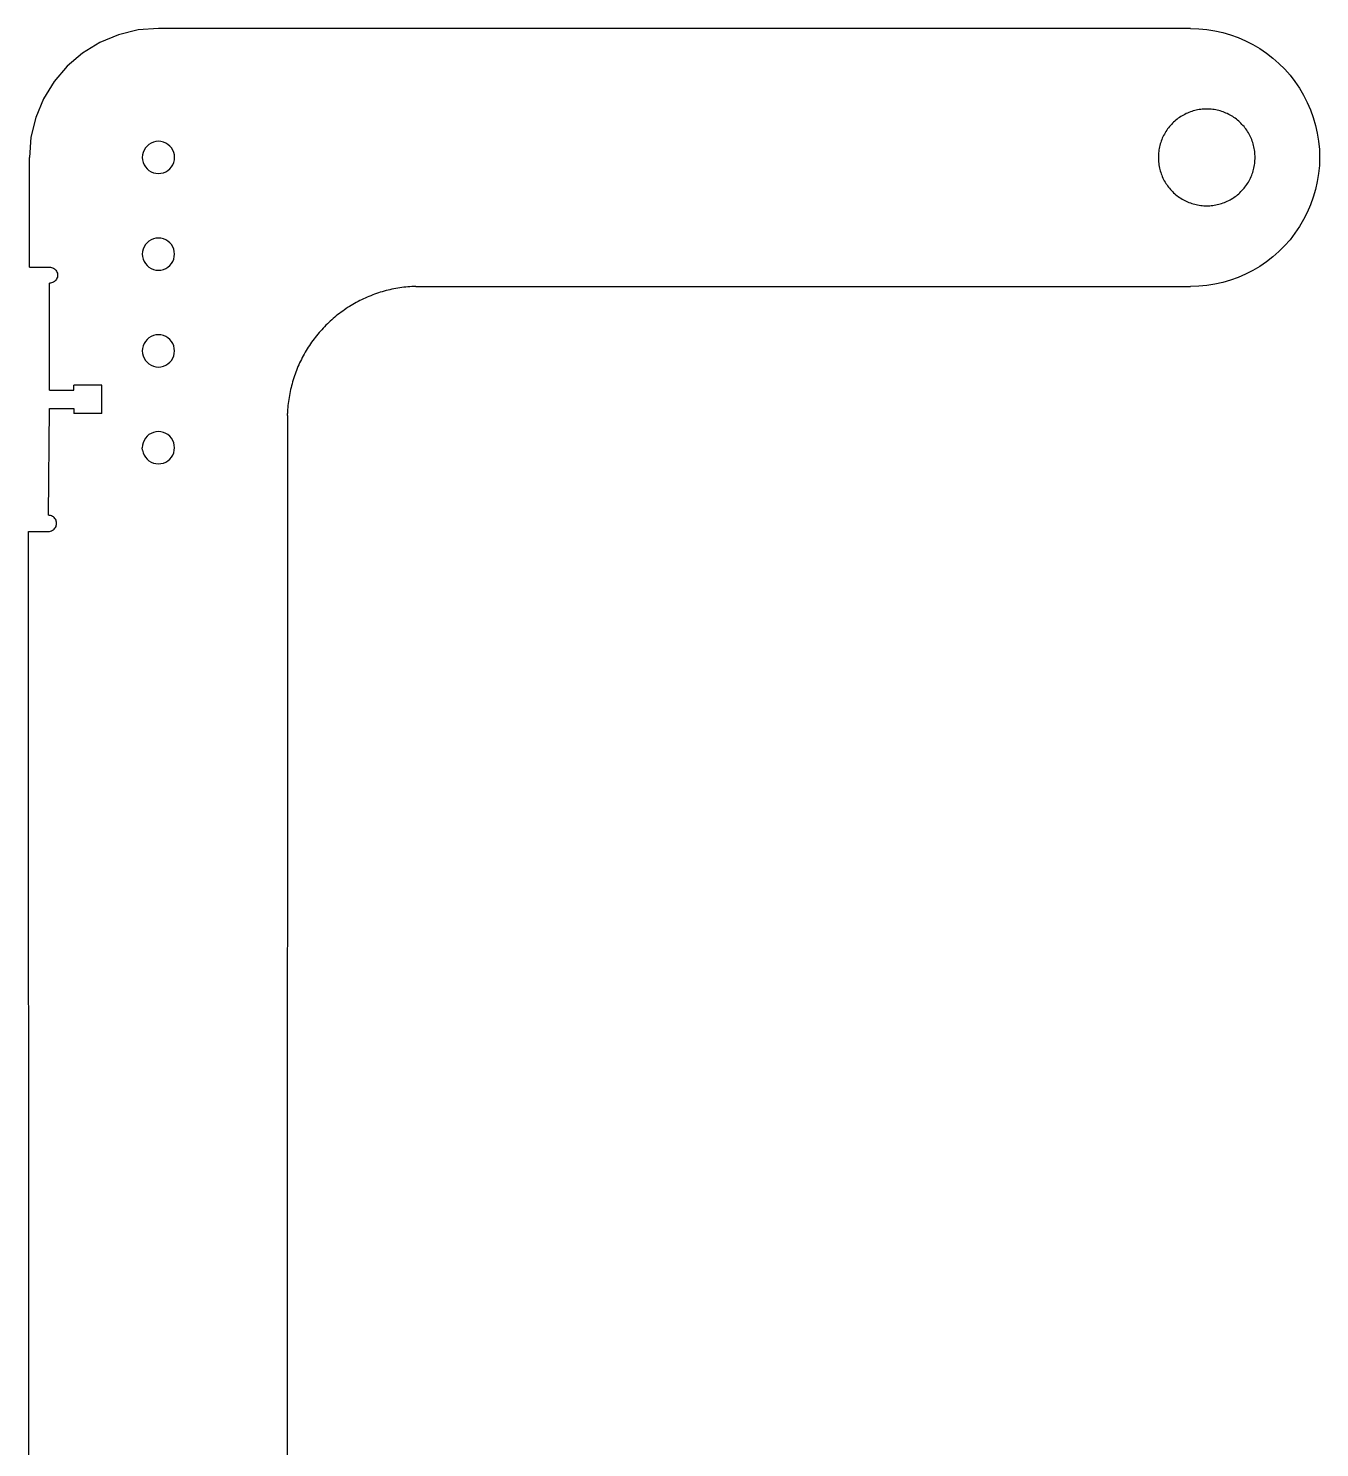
# Model space of a CAD drawing. Extents: x -24.7 to 24.7, y -45.9 to 45.9.
# Drawn here: x -24.73 to -4.71, y 23.91 to 45.91 of the extents above; entities that cross this region are included whole.
import ezdxf

# ---------------------------------------------------------------- set-up
doc = ezdxf.new("R2010")
doc.units = 0
doc.header["$MEASUREMENT"] = 0
doc.layers.get('0').update_dxf_attribs({"linetype": 'CONTINUOUS'})

msp = doc.modelspace()

# ---------------------------------------------------------------- linework, layer by layer
for p, q in [((-23.332, 45.809), (-23.622, 45.689)), ((-23.027, 45.882), (-23.332, 45.809)), ((-22.714, 45.907), (-23.027, 45.882)), ((-6.714, 45.906), (-6.589, 45.902)), ((-6.589, 45.902), (-6.464, 45.89)), ((-6.464, 45.89), (-6.339, 45.871)), ((-6.339, 45.871), (-6.217, 45.843)), ((-6.217, 45.843), (-6.096, 45.808)), ((-6.096, 45.808), (-5.978, 45.765)), ((-5.978, 45.765), (-5.863, 45.716)), ((-23.622, 45.689), (-23.89, 45.525)), ((-5.863, 45.716), (-5.751, 45.659)), ((-5.751, 45.659), (-5.643, 45.595)), ((-5.643, 45.595), (-5.539, 45.524)), ((-23.89, 45.525), (-24.128, 45.321)), ((-5.539, 45.524), (-5.439, 45.447)), ((-5.439, 45.447), (-5.345, 45.364)), ((-5.345, 45.364), (-5.256, 45.275)), ((-24.128, 45.321), (-24.332, 45.082)), ((-5.256, 45.275), (-5.173, 45.181)), ((-5.173, 45.181), (-5.096, 45.081)), ((-24.332, 45.082), (-24.496, 44.815)), ((-5.096, 45.081), (-5.026, 44.978)), ((-5.026, 44.978), (-4.962, 44.869)), ((-24.496, 44.815), (-24.616, 44.525)), ((-4.962, 44.869), (-4.905, 44.757)), ((-4.905, 44.757), (-4.855, 44.642)), ((-24.616, 44.525), (-24.69, 44.22)), ((-6.978, 44.453), (-6.995, 44.436)), ((-6.96, 44.469), (-6.978, 44.453)), ((-6.942, 44.484), (-6.96, 44.469)), ((-6.924, 44.499), (-6.942, 44.484)), ((-6.905, 44.513), (-6.924, 44.499)), ((-6.886, 44.526), (-6.905, 44.513)), ((-6.866, 44.539), (-6.886, 44.526)), ((-6.846, 44.552), (-6.866, 44.539)), ((-6.826, 44.563), (-6.846, 44.552)), ((-6.805, 44.574), (-6.826, 44.563)), ((-6.784, 44.585), (-6.805, 44.574)), ((-6.762, 44.594), (-6.784, 44.585)), ((-6.74, 44.603), (-6.762, 44.594)), ((-6.718, 44.612), (-6.74, 44.603)), ((-6.696, 44.619), (-6.718, 44.612)), ((-6.673, 44.626), (-6.696, 44.619)), ((-6.651, 44.632), (-6.673, 44.626)), ((-6.628, 44.638), (-6.651, 44.632)), ((-6.605, 44.643), (-6.628, 44.638)), ((-6.582, 44.647), (-6.605, 44.643)), ((-6.558, 44.65), (-6.582, 44.647)), ((-6.535, 44.653), (-6.558, 44.65)), ((-6.511, 44.655), (-6.535, 44.653)), ((-6.488, 44.656), (-6.511, 44.655)), ((-6.464, 44.656), (-6.488, 44.656)), ((-6.441, 44.656), (-6.464, 44.656)), ((-6.417, 44.655), (-6.441, 44.656)), ((-6.394, 44.653), (-6.417, 44.655)), ((-6.37, 44.65), (-6.394, 44.653)), ((-6.347, 44.647), (-6.37, 44.65)), ((-6.324, 44.643), (-6.347, 44.647)), ((-6.301, 44.638), (-6.324, 44.643)), ((-6.278, 44.632), (-6.301, 44.638)), ((-6.255, 44.626), (-6.278, 44.632)), ((-6.232, 44.619), (-6.255, 44.626)), ((-6.21, 44.612), (-6.232, 44.619)), ((-6.188, 44.603), (-6.21, 44.612)), ((-6.166, 44.594), (-6.188, 44.603)), ((-6.145, 44.585), (-6.166, 44.594)), ((-6.124, 44.574), (-6.145, 44.585)), ((-6.103, 44.563), (-6.124, 44.574)), ((-6.082, 44.552), (-6.103, 44.563)), ((-6.062, 44.539), (-6.082, 44.552)), ((-6.043, 44.526), (-6.062, 44.539)), ((-6.023, 44.513), (-6.043, 44.526)), ((-6.005, 44.499), (-6.023, 44.513)), ((-5.986, 44.484), (-6.005, 44.499)), ((-5.968, 44.469), (-5.986, 44.484)), ((-5.951, 44.453), (-5.968, 44.469)), ((-5.934, 44.436), (-5.951, 44.453)), ((-4.855, 44.642), (-4.812, 44.524)), ((-4.812, 44.524), (-4.777, 44.403)), ((-7.143, 44.225), (-7.153, 44.204)), ((-7.133, 44.247), (-7.143, 44.225)), ((-7.121, 44.267), (-7.133, 44.247)), ((-7.11, 44.288), (-7.121, 44.267)), ((-7.097, 44.308), (-7.11, 44.288)), ((-7.085, 44.328), (-7.097, 44.308)), ((-7.071, 44.347), (-7.085, 44.328)), ((-7.057, 44.366), (-7.071, 44.347)), ((-7.042, 44.384), (-7.057, 44.366)), ((-7.027, 44.402), (-7.042, 44.384)), ((-7.011, 44.419), (-7.027, 44.402)), ((-6.995, 44.436), (-7.011, 44.419)), ((-5.918, 44.419), (-5.934, 44.436)), ((-5.902, 44.402), (-5.918, 44.419)), ((-5.886, 44.384), (-5.902, 44.402)), ((-5.872, 44.366), (-5.886, 44.384)), ((-5.857, 44.347), (-5.872, 44.366)), ((-5.844, 44.328), (-5.857, 44.347)), ((-5.831, 44.308), (-5.844, 44.328)), ((-5.819, 44.288), (-5.831, 44.308)), ((-5.807, 44.267), (-5.819, 44.288)), ((-5.796, 44.246), (-5.807, 44.267)), ((-5.786, 44.225), (-5.796, 44.246)), ((-5.776, 44.204), (-5.786, 44.225)), ((-4.777, 44.403), (-4.75, 44.281)), ((-4.75, 44.281), (-4.73, 44.156)), ((-24.69, 44.22), (-24.714, 43.907)), ((-22.937, 44.02), (-22.952, 43.984)), ((-22.917, 44.054), (-22.937, 44.02)), ((-22.891, 44.083), (-22.917, 44.054)), ((-22.861, 44.109), (-22.891, 44.083)), ((-22.828, 44.129), (-22.861, 44.109)), ((-22.792, 44.144), (-22.828, 44.129)), ((-22.753, 44.154), (-22.792, 44.144)), ((-22.714, 44.157), (-22.753, 44.154)), ((-22.675, 44.154), (-22.714, 44.157)), ((-22.637, 44.144), (-22.675, 44.154)), ((-22.601, 44.129), (-22.637, 44.144)), ((-22.567, 44.109), (-22.601, 44.129)), ((-22.538, 44.083), (-22.567, 44.109)), ((-22.512, 44.054), (-22.538, 44.083)), ((-22.492, 44.02), (-22.512, 44.054)), ((-22.477, 43.984), (-22.492, 44.02)), ((-7.205, 44.023), (-7.208, 44)), ((-7.201, 44.047), (-7.205, 44.023)), ((-7.196, 44.07), (-7.201, 44.047)), ((-7.191, 44.093), (-7.196, 44.07)), ((-7.184, 44.115), (-7.191, 44.093)), ((-7.178, 44.138), (-7.184, 44.115)), ((-7.17, 44.16), (-7.178, 44.138)), ((-7.162, 44.182), (-7.17, 44.16)), ((-7.153, 44.204), (-7.162, 44.182)), ((-5.767, 44.182), (-5.776, 44.204)), ((-5.759, 44.16), (-5.767, 44.182)), ((-5.751, 44.138), (-5.759, 44.16)), ((-5.744, 44.115), (-5.751, 44.138)), ((-5.738, 44.092), (-5.744, 44.115)), ((-5.732, 44.07), (-5.738, 44.092)), ((-5.728, 44.046), (-5.732, 44.07)), ((-5.724, 44.023), (-5.728, 44.046)), ((-5.72, 44), (-5.724, 44.023)), ((-4.73, 44.156), (-4.718, 44.031)), ((-4.718, 44.031), (-4.714, 43.906)), ((-22.961, 43.946), (-22.964, 43.907)), ((-22.964, 43.907), (-22.961, 43.868)), ((-22.952, 43.984), (-22.961, 43.946)), ((-22.961, 43.868), (-22.952, 43.829)), ((-22.952, 43.829), (-22.937, 43.793)), ((-22.937, 43.793), (-22.917, 43.76)), ((-22.512, 43.76), (-22.492, 43.793)), ((-22.492, 43.793), (-22.477, 43.829)), ((-22.467, 43.946), (-22.477, 43.984)), ((-22.477, 43.829), (-22.467, 43.868)), ((-22.464, 43.907), (-22.467, 43.946)), ((-22.467, 43.868), (-22.464, 43.907)), ((-7.213, 43.953), (-7.214, 43.93)), ((-7.214, 43.93), (-7.214, 43.906)), ((-7.214, 43.906), (-7.214, 43.883)), ((-7.214, 43.883), (-7.213, 43.859)), ((-7.211, 43.977), (-7.213, 43.953)), ((-7.213, 43.859), (-7.211, 43.836)), ((-7.208, 44), (-7.211, 43.977)), ((-7.211, 43.836), (-7.208, 43.812)), ((-7.208, 43.812), (-7.205, 43.789)), ((-7.205, 43.789), (-7.201, 43.766)), ((-5.728, 43.765), (-5.724, 43.789)), ((-5.724, 43.789), (-5.72, 43.812)), ((-5.718, 43.977), (-5.72, 44)), ((-5.72, 43.812), (-5.718, 43.835)), ((-5.716, 43.953), (-5.718, 43.977)), ((-5.718, 43.835), (-5.716, 43.859)), ((-5.715, 43.93), (-5.716, 43.953)), ((-5.716, 43.859), (-5.714, 43.882)), ((-5.714, 43.906), (-5.715, 43.93)), ((-5.714, 43.882), (-5.714, 43.906)), ((-4.714, 43.906), (-4.718, 43.78)), ((-22.917, 43.76), (-22.891, 43.73)), ((-22.891, 43.73), (-22.861, 43.704)), ((-22.861, 43.704), (-22.828, 43.684)), ((-22.828, 43.684), (-22.792, 43.669)), ((-22.792, 43.669), (-22.753, 43.66)), ((-22.753, 43.66), (-22.714, 43.657)), ((-22.714, 43.657), (-22.675, 43.66)), ((-22.675, 43.66), (-22.637, 43.669)), ((-22.637, 43.669), (-22.601, 43.684)), ((-22.601, 43.684), (-22.567, 43.704)), ((-22.567, 43.704), (-22.538, 43.73)), ((-22.538, 43.73), (-22.512, 43.76)), ((-7.201, 43.766), (-7.196, 43.742)), ((-7.196, 43.742), (-7.191, 43.72)), ((-7.191, 43.72), (-7.185, 43.697)), ((-7.185, 43.697), (-7.178, 43.674)), ((-7.178, 43.674), (-7.17, 43.652)), ((-7.17, 43.652), (-7.162, 43.63)), ((-7.162, 43.63), (-7.153, 43.608)), ((-7.153, 43.608), (-7.143, 43.587)), ((-7.143, 43.587), (-7.133, 43.566)), ((-7.133, 43.566), (-7.122, 43.545)), ((-5.807, 43.545), (-5.796, 43.565)), ((-5.796, 43.565), (-5.786, 43.587)), ((-5.786, 43.587), (-5.776, 43.608)), ((-5.776, 43.608), (-5.767, 43.63)), ((-5.767, 43.63), (-5.759, 43.652)), ((-5.759, 43.652), (-5.751, 43.674)), ((-5.751, 43.674), (-5.744, 43.697)), ((-5.744, 43.697), (-5.738, 43.719)), ((-5.738, 43.719), (-5.732, 43.742)), ((-5.732, 43.742), (-5.728, 43.765)), ((-4.73, 43.655), (-4.75, 43.531)), ((-4.718, 43.78), (-4.73, 43.655)), ((-7.122, 43.545), (-7.11, 43.524)), ((-7.11, 43.524), (-7.098, 43.504)), ((-7.098, 43.504), (-7.085, 43.485)), ((-7.085, 43.485), (-7.071, 43.465)), ((-7.071, 43.465), (-7.057, 43.446)), ((-7.057, 43.446), (-7.042, 43.428)), ((-7.042, 43.428), (-7.027, 43.41)), ((-7.027, 43.41), (-7.011, 43.393)), ((-7.011, 43.393), (-6.995, 43.376)), ((-6.995, 43.376), (-6.978, 43.359)), ((-6.978, 43.359), (-6.96, 43.343)), ((-6.96, 43.343), (-6.942, 43.328)), ((-5.986, 43.328), (-5.968, 43.343)), ((-5.968, 43.343), (-5.951, 43.359)), ((-5.951, 43.359), (-5.934, 43.376)), ((-5.934, 43.376), (-5.918, 43.393)), ((-5.918, 43.393), (-5.902, 43.41)), ((-5.902, 43.41), (-5.886, 43.428)), ((-5.886, 43.428), (-5.872, 43.446)), ((-5.872, 43.446), (-5.858, 43.465)), ((-5.858, 43.465), (-5.844, 43.484)), ((-5.844, 43.484), (-5.831, 43.504)), ((-5.831, 43.504), (-5.819, 43.524)), ((-5.819, 43.524), (-5.807, 43.545)), ((-4.777, 43.408), (-4.812, 43.288)), ((-4.75, 43.531), (-4.777, 43.408)), ((-6.942, 43.328), (-6.924, 43.313)), ((-6.924, 43.313), (-6.905, 43.299)), ((-6.905, 43.299), (-6.886, 43.286)), ((-6.886, 43.286), (-6.866, 43.273)), ((-6.866, 43.273), (-6.846, 43.261)), ((-6.846, 43.261), (-6.826, 43.249)), ((-6.826, 43.249), (-6.805, 43.238)), ((-6.805, 43.238), (-6.784, 43.227)), ((-6.784, 43.227), (-6.762, 43.218)), ((-6.762, 43.218), (-6.74, 43.209)), ((-6.74, 43.209), (-6.718, 43.2)), ((-6.718, 43.2), (-6.696, 43.193)), ((-6.696, 43.193), (-6.674, 43.186)), ((-6.674, 43.186), (-6.651, 43.18)), ((-6.651, 43.18), (-6.628, 43.174)), ((-6.628, 43.174), (-6.605, 43.169)), ((-6.605, 43.169), (-6.582, 43.165)), ((-6.582, 43.165), (-6.558, 43.162)), ((-6.558, 43.162), (-6.535, 43.159)), ((-6.535, 43.159), (-6.511, 43.158)), ((-6.511, 43.158), (-6.488, 43.156)), ((-6.488, 43.156), (-6.464, 43.156)), ((-6.464, 43.156), (-6.441, 43.156)), ((-6.441, 43.156), (-6.417, 43.158)), ((-6.417, 43.158), (-6.394, 43.159)), ((-6.394, 43.159), (-6.37, 43.162)), ((-6.37, 43.162), (-6.347, 43.165)), ((-6.347, 43.165), (-6.324, 43.169)), ((-6.324, 43.169), (-6.301, 43.174)), ((-6.301, 43.174), (-6.278, 43.18)), ((-6.278, 43.18), (-6.255, 43.186)), ((-6.255, 43.186), (-6.233, 43.193)), ((-6.233, 43.193), (-6.21, 43.2)), ((-6.21, 43.2), (-6.188, 43.209)), ((-6.188, 43.209), (-6.166, 43.218)), ((-6.166, 43.218), (-6.145, 43.227)), ((-6.145, 43.227), (-6.124, 43.238)), ((-6.124, 43.238), (-6.103, 43.249)), ((-6.103, 43.249), (-6.083, 43.26)), ((-6.083, 43.26), (-6.062, 43.273)), ((-6.062, 43.273), (-6.043, 43.286)), ((-6.043, 43.286), (-6.023, 43.299)), ((-6.023, 43.299), (-6.005, 43.313)), ((-6.005, 43.313), (-5.986, 43.328)), ((-4.855, 43.17), (-4.905, 43.054)), ((-4.812, 43.288), (-4.855, 43.17)), ((-4.962, 42.942), (-5.026, 42.834)), ((-4.905, 43.054), (-4.962, 42.942)), ((-5.096, 42.73), (-5.173, 42.631)), ((-5.026, 42.834), (-5.096, 42.73)), ((-22.952, 42.484), (-22.961, 42.446)), ((-22.937, 42.52), (-22.952, 42.484)), ((-22.917, 42.554), (-22.937, 42.52)), ((-22.891, 42.583), (-22.917, 42.554)), ((-22.861, 42.609), (-22.891, 42.583)), ((-22.828, 42.629), (-22.861, 42.609)), ((-22.792, 42.644), (-22.828, 42.629)), ((-22.754, 42.654), (-22.792, 42.644)), ((-22.714, 42.657), (-22.754, 42.654)), ((-22.675, 42.654), (-22.714, 42.657)), ((-22.637, 42.644), (-22.675, 42.654)), ((-22.601, 42.629), (-22.637, 42.644)), ((-22.568, 42.609), (-22.601, 42.629)), ((-22.538, 42.583), (-22.568, 42.609)), ((-22.512, 42.554), (-22.538, 42.583)), ((-22.492, 42.52), (-22.512, 42.554)), ((-22.477, 42.484), (-22.492, 42.52)), ((-22.468, 42.446), (-22.477, 42.484)), ((-5.257, 42.537), (-5.345, 42.448)), ((-5.173, 42.631), (-5.257, 42.537)), ((-22.961, 42.446), (-22.964, 42.407)), ((-22.964, 42.407), (-22.961, 42.368)), ((-22.961, 42.368), (-22.952, 42.329)), ((-22.952, 42.329), (-22.937, 42.293)), ((-22.937, 42.293), (-22.917, 42.26)), ((-22.917, 42.26), (-22.891, 42.23)), ((-22.538, 42.23), (-22.512, 42.26)), ((-22.512, 42.26), (-22.492, 42.293)), ((-22.492, 42.293), (-22.477, 42.329)), ((-22.477, 42.329), (-22.468, 42.368)), ((-22.464, 42.407), (-22.468, 42.446)), ((-22.468, 42.368), (-22.464, 42.407)), ((-5.539, 42.288), (-5.643, 42.217)), ((-5.44, 42.365), (-5.539, 42.288)), ((-5.345, 42.448), (-5.44, 42.365)), ((-24.402, 42.207), (-24.386, 42.206)), ((-24.386, 42.206), (-24.37, 42.202)), ((-24.37, 42.202), (-24.354, 42.197)), ((-24.354, 42.197), (-24.339, 42.19)), ((-24.339, 42.19), (-24.326, 42.181)), ((-24.326, 42.181), (-24.314, 42.17)), ((-24.314, 42.17), (-24.303, 42.158)), ((-24.303, 42.158), (-24.294, 42.144)), ((-24.294, 42.144), (-24.287, 42.13)), ((-24.287, 42.034), (-24.294, 42.019)), ((-24.287, 42.13), (-24.281, 42.114)), ((-24.281, 42.049), (-24.287, 42.034)), ((-24.281, 42.114), (-24.278, 42.098)), ((-24.278, 42.065), (-24.281, 42.049)), ((-24.278, 42.098), (-24.277, 42.082)), ((-24.277, 42.082), (-24.278, 42.065)), ((-22.891, 42.23), (-22.861, 42.204)), ((-22.861, 42.204), (-22.828, 42.184)), ((-22.828, 42.184), (-22.792, 42.169)), ((-22.792, 42.169), (-22.754, 42.16)), ((-22.754, 42.16), (-22.714, 42.157)), ((-22.714, 42.157), (-22.675, 42.16)), ((-22.675, 42.16), (-22.637, 42.169)), ((-22.637, 42.169), (-22.601, 42.184)), ((-22.601, 42.184), (-22.568, 42.204)), ((-22.568, 42.204), (-22.538, 42.23)), ((-5.978, 42.046), (-6.096, 42.004)), ((-5.863, 42.096), (-5.978, 42.046)), ((-5.751, 42.153), (-5.863, 42.096)), ((-5.643, 42.217), (-5.751, 42.153)), ((-24.386, 41.958), (-24.402, 41.957)), ((-24.37, 41.961), (-24.386, 41.958)), ((-24.354, 41.966), (-24.37, 41.961)), ((-24.339, 41.973), (-24.354, 41.966)), ((-24.326, 41.983), (-24.339, 41.973)), ((-24.314, 41.993), (-24.326, 41.983)), ((-24.303, 42.006), (-24.314, 41.993)), ((-24.294, 42.019), (-24.303, 42.006)), ((-19.305, 41.805), (-19.334, 41.796)), ((-19.275, 41.815), (-19.305, 41.805)), ((-19.245, 41.824), (-19.275, 41.815)), ((-19.215, 41.833), (-19.245, 41.824)), ((-19.185, 41.841), (-19.215, 41.833)), ((-19.155, 41.848), (-19.185, 41.841)), ((-19.125, 41.856), (-19.155, 41.848)), ((-19.094, 41.862), (-19.125, 41.856)), ((-19.064, 41.869), (-19.094, 41.862)), ((-19.033, 41.874), (-19.064, 41.869)), ((-19.003, 41.88), (-19.033, 41.874)), ((-18.972, 41.885), (-19.003, 41.88)), ((-18.941, 41.889), (-18.972, 41.885)), ((-18.91, 41.893), (-18.941, 41.889)), ((-18.879, 41.897), (-18.91, 41.893)), ((-18.848, 41.9), (-18.879, 41.897)), ((-18.817, 41.902), (-18.848, 41.9)), ((-18.786, 41.904), (-18.817, 41.902)), ((-18.755, 41.906), (-18.786, 41.904)), ((-18.724, 41.907), (-18.755, 41.906)), ((-6.589, 41.91), (-6.715, 41.906)), ((-6.464, 41.922), (-6.589, 41.91)), ((-6.34, 41.941), (-6.464, 41.922)), ((-6.217, 41.969), (-6.34, 41.941)), ((-6.096, 42.004), (-6.217, 41.969)), ((-19.754, 41.595), (-19.781, 41.578)), ((-19.728, 41.611), (-19.754, 41.595)), ((-19.701, 41.627), (-19.728, 41.611)), ((-19.674, 41.642), (-19.701, 41.627)), ((-19.647, 41.657), (-19.674, 41.642)), ((-19.62, 41.672), (-19.647, 41.657)), ((-19.592, 41.686), (-19.62, 41.672)), ((-19.564, 41.7), (-19.592, 41.686)), ((-19.536, 41.714), (-19.564, 41.7)), ((-19.508, 41.727), (-19.536, 41.714)), ((-19.479, 41.739), (-19.508, 41.727)), ((-19.451, 41.751), (-19.479, 41.739)), ((-19.422, 41.763), (-19.451, 41.751)), ((-19.393, 41.774), (-19.422, 41.763)), ((-19.364, 41.785), (-19.393, 41.774)), ((-19.334, 41.796), (-19.364, 41.785)), ((-20.051, 41.369), (-20.074, 41.347)), ((-20.028, 41.389), (-20.051, 41.369)), ((-20.005, 41.41), (-20.028, 41.389)), ((-19.981, 41.43), (-20.005, 41.41)), ((-19.957, 41.45), (-19.981, 41.43)), ((-19.933, 41.469), (-19.957, 41.45)), ((-19.908, 41.488), (-19.933, 41.469)), ((-19.883, 41.507), (-19.908, 41.488)), ((-19.858, 41.525), (-19.883, 41.507)), ((-19.832, 41.543), (-19.858, 41.525)), ((-19.807, 41.561), (-19.832, 41.543)), ((-19.781, 41.578), (-19.807, 41.561)), ((-22.792, 41.144), (-22.828, 41.129)), ((-22.754, 41.154), (-22.792, 41.144)), ((-22.715, 41.157), (-22.754, 41.154)), ((-22.675, 41.154), (-22.715, 41.157)), ((-22.637, 41.144), (-22.675, 41.154)), ((-22.601, 41.129), (-22.637, 41.144)), ((-20.264, 41.142), (-20.283, 41.117)), ((-20.244, 41.166), (-20.264, 41.142)), ((-20.224, 41.19), (-20.244, 41.166)), ((-20.204, 41.213), (-20.224, 41.19)), ((-20.183, 41.236), (-20.204, 41.213)), ((-20.162, 41.259), (-20.183, 41.236)), ((-20.14, 41.282), (-20.162, 41.259)), ((-20.119, 41.304), (-20.14, 41.282)), ((-20.096, 41.326), (-20.119, 41.304)), ((-20.074, 41.347), (-20.096, 41.326)), ((-22.962, 40.946), (-22.965, 40.907)), ((-22.952, 40.984), (-22.962, 40.946)), ((-22.937, 41.02), (-22.952, 40.984)), ((-22.917, 41.054), (-22.937, 41.02)), ((-22.891, 41.083), (-22.917, 41.054)), ((-22.862, 41.109), (-22.891, 41.083)), ((-22.828, 41.129), (-22.862, 41.109)), ((-22.568, 41.109), (-22.601, 41.129)), ((-22.538, 41.083), (-22.568, 41.109)), ((-22.512, 41.054), (-22.538, 41.083)), ((-22.492, 41.02), (-22.512, 41.054)), ((-22.477, 40.984), (-22.492, 41.02)), ((-22.468, 40.946), (-22.477, 40.984)), ((-22.465, 40.907), (-22.468, 40.946)), ((-20.408, 40.939), (-20.424, 40.912)), ((-20.391, 40.965), (-20.408, 40.939)), ((-20.374, 40.991), (-20.391, 40.965)), ((-20.357, 41.017), (-20.374, 40.991)), ((-20.339, 41.042), (-20.357, 41.017)), ((-20.321, 41.068), (-20.339, 41.042)), ((-20.302, 41.093), (-20.321, 41.068)), ((-20.283, 41.117), (-20.302, 41.093)), ((-22.965, 40.907), (-22.962, 40.868)), ((-22.962, 40.868), (-22.952, 40.829)), ((-22.952, 40.829), (-22.937, 40.793)), ((-22.937, 40.793), (-22.917, 40.76)), ((-22.917, 40.76), (-22.891, 40.73)), ((-22.891, 40.73), (-22.862, 40.704)), ((-22.862, 40.704), (-22.828, 40.684)), ((-22.601, 40.684), (-22.568, 40.704)), ((-22.568, 40.704), (-22.538, 40.73)), ((-22.538, 40.73), (-22.512, 40.76)), ((-22.512, 40.76), (-22.492, 40.793)), ((-22.492, 40.793), (-22.477, 40.829)), ((-22.477, 40.829), (-22.468, 40.868)), ((-22.468, 40.868), (-22.465, 40.907)), ((-20.526, 40.72), (-20.539, 40.691)), ((-20.513, 40.748), (-20.526, 40.72)), ((-20.499, 40.776), (-20.513, 40.748)), ((-20.485, 40.803), (-20.499, 40.776)), ((-20.47, 40.831), (-20.485, 40.803)), ((-20.455, 40.858), (-20.47, 40.831)), ((-20.44, 40.885), (-20.455, 40.858)), ((-20.424, 40.912), (-20.44, 40.885)), ((-22.828, 40.684), (-22.792, 40.669)), ((-22.792, 40.669), (-22.754, 40.66)), ((-22.754, 40.66), (-22.715, 40.657)), ((-22.715, 40.657), (-22.675, 40.66)), ((-22.675, 40.66), (-22.637, 40.669)), ((-22.637, 40.669), (-22.601, 40.684)), ((-20.617, 40.488), (-20.626, 40.458)), ((-20.607, 40.518), (-20.617, 40.488)), ((-20.597, 40.547), (-20.607, 40.518)), ((-20.586, 40.576), (-20.597, 40.547)), ((-20.575, 40.605), (-20.586, 40.576)), ((-20.563, 40.634), (-20.575, 40.605)), ((-20.551, 40.663), (-20.563, 40.634)), ((-20.539, 40.691), (-20.551, 40.663)), ((-20.673, 40.278), (-20.679, 40.247)), ((-20.666, 40.308), (-20.673, 40.278)), ((-20.659, 40.338), (-20.666, 40.308)), ((-20.651, 40.368), (-20.659, 40.338)), ((-20.643, 40.399), (-20.651, 40.368)), ((-20.635, 40.428), (-20.643, 40.399)), ((-20.626, 40.458), (-20.635, 40.428)), ((-20.706, 40.062), (-20.709, 40.031)), ((-20.703, 40.093), (-20.706, 40.062)), ((-20.699, 40.124), (-20.703, 40.093)), ((-20.695, 40.155), (-20.699, 40.124)), ((-20.69, 40.186), (-20.695, 40.155)), ((-20.685, 40.216), (-20.69, 40.186)), ((-20.679, 40.247), (-20.685, 40.216)), ((-24.418, 38.359), (-24.402, 40.016)), ((-20.716, 39.907), (-20.715, 39.938)), ((-20.713, 39.969), (-20.715, 39.938)), ((-20.711, 40), (-20.713, 39.969)), ((-20.709, 40.031), (-20.711, 40)), ((-22.862, 39.609), (-22.891, 39.583)), ((-22.828, 39.629), (-22.862, 39.609)), ((-22.792, 39.644), (-22.828, 39.629)), ((-22.754, 39.654), (-22.792, 39.644)), ((-22.715, 39.657), (-22.754, 39.654)), ((-22.676, 39.654), (-22.715, 39.657)), ((-22.637, 39.644), (-22.676, 39.654)), ((-22.601, 39.629), (-22.637, 39.644)), ((-22.568, 39.609), (-22.601, 39.629)), ((-22.538, 39.583), (-22.568, 39.609)), ((-22.962, 39.446), (-22.965, 39.407)), ((-22.962, 39.368), (-22.965, 39.407)), ((-22.952, 39.484), (-22.962, 39.446)), ((-22.937, 39.52), (-22.952, 39.484)), ((-22.917, 39.554), (-22.937, 39.52)), ((-22.891, 39.583), (-22.917, 39.554)), ((-22.512, 39.554), (-22.538, 39.583)), ((-22.492, 39.52), (-22.512, 39.554)), ((-22.477, 39.484), (-22.492, 39.52)), ((-22.468, 39.446), (-22.477, 39.484)), ((-22.465, 39.407), (-22.468, 39.446)), ((-22.468, 39.368), (-22.465, 39.407)), ((-22.962, 39.368), (-22.952, 39.329)), ((-22.952, 39.329), (-22.937, 39.293)), ((-22.937, 39.293), (-22.917, 39.26)), ((-22.917, 39.26), (-22.891, 39.23)), ((-22.891, 39.23), (-22.862, 39.204)), ((-22.862, 39.204), (-22.828, 39.184)), ((-22.828, 39.184), (-22.792, 39.169)), ((-22.792, 39.169), (-22.754, 39.16)), ((-22.676, 39.16), (-22.637, 39.169)), ((-22.637, 39.169), (-22.601, 39.184)), ((-22.601, 39.184), (-22.568, 39.204)), ((-22.568, 39.204), (-22.538, 39.23)), ((-22.538, 39.23), (-22.512, 39.26)), ((-22.512, 39.26), (-22.492, 39.293)), ((-22.492, 39.293), (-22.477, 39.329)), ((-22.477, 39.329), (-22.468, 39.368)), ((-22.754, 39.16), (-22.715, 39.157)), ((-22.715, 39.157), (-22.676, 39.16)), ((-24.401, 38.358), (-24.418, 38.359)), ((-24.385, 38.355), (-24.401, 38.358)), ((-24.37, 38.35), (-24.385, 38.355)), ((-24.355, 38.342), (-24.37, 38.35)), ((-24.342, 38.333), (-24.355, 38.342)), ((-24.329, 38.323), (-24.342, 38.333)), ((-24.318, 38.31), (-24.329, 38.323)), ((-24.309, 38.297), (-24.318, 38.31)), ((-24.302, 38.282), (-24.309, 38.297)), ((-24.297, 38.266), (-24.302, 38.282)), ((-24.418, 38.109), (-24.401, 38.11)), ((-24.401, 38.11), (-24.385, 38.113)), ((-24.385, 38.113), (-24.37, 38.119)), ((-24.37, 38.119), (-24.355, 38.126)), ((-24.355, 38.126), (-24.342, 38.135)), ((-24.342, 38.135), (-24.329, 38.146)), ((-24.329, 38.146), (-24.318, 38.158)), ((-24.318, 38.158), (-24.309, 38.172)), ((-24.309, 38.172), (-24.302, 38.186)), ((-24.302, 38.186), (-24.297, 38.202)), ((-24.294, 38.25), (-24.297, 38.266)), ((-24.297, 38.202), (-24.294, 38.218)), ((-24.293, 38.234), (-24.294, 38.25)), ((-24.294, 38.218), (-24.293, 38.234))]:
    msp.add_line(p, q)
at = {"color": 1}
for p, q in [((-6.714, 45.906), (-22.714, 45.907)), ((-24.714, 42.207), (-24.402, 42.207)), ((-18.724, 41.907), (-6.715, 41.906)), ((-24.402, 40.297), (-24.027, 40.297)), ((-23.59, 40.375), (-24.027, 40.375)), ((-24.402, 40.016), (-24.027, 40.016)), ((-23.59, 39.938), (-24.027, 39.938)), ((-24.73, 38.109), (-24.418, 38.109))]:
    msp.add_line(p, q, dxfattribs=at)
at = {"color": 3}
for p, q in [((-24.714, 42.207), (-24.714, 43.907)), ((-24.402, 40.297), (-24.402, 41.957)), ((-24.027, 40.297), (-24.027, 40.375)), ((-23.59, 39.938), (-23.59, 40.375)), ((-24.027, 40.016), (-24.027, 39.938)), ((-20.716, 39.907), (-20.718, 7.907)), ((-24.717, 6.454), (-24.73, 38.109))]:
    msp.add_line(p, q, dxfattribs=at)

doc.saveas('drawing.dxf')
